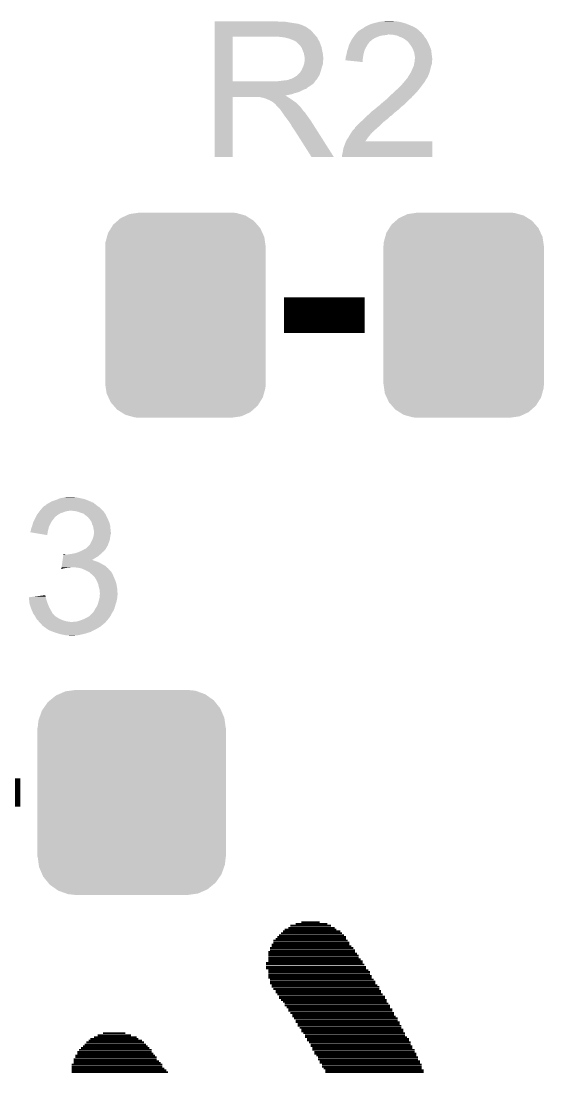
# Model space of a CAD drawing. Extents: x -1.3 to 24.2, y -3.9 to 53.4.
# Drawn here: x 14 to 17.76, y 9.21 to 16.77 of the extents above; entities that cross this region are included whole.
import ezdxf

# ---------------------------------------------------------------- set-up
doc = ezdxf.new("R2010")
doc.units = 0
doc.layers.get('0').update_dxf_attribs({"linetype": 'CONTINUOUS'})
doc.layers.add('WIFI_BLE_CLICK_V102_GTO', color=14, linetype='CONTINUOUS')
doc.layers.add('WIFI_BLE_CLICK_V102_GTS', color=12, linetype='CONTINUOUS')

# ---------------------------------------------------------------- blocks, each defined once
blk = doc.blocks.new('CUSTOM_57')
for points in [[(-0.486794, 0.678626), (-0.465932, 0.697008), (0.490572, 0.678626), (0.461224, 0.697008)], [(-0.465932, 0.697008), (-0.425122, 0.715892), (0.461224, 0.697008), (0.431072, 0.715892)], [(-0.425122, 0.715892), (-0.402214, 0.726492), (0.431072, 0.715892), (0.392864, 0.726492)], [(-0.402214, 0.726492), (-0.346074, 0.73466), (0.392864, 0.726492), (0.36342, 0.73466)], [(-0.346074, 0.73466), (-0.33274, 0.7366), (0.36342, 0.73466), (0.33274, 0.7366)], [(-0.555872, 0.591092), (-0.53404, 0.625952), (0.55312, 0.591092), (0.536988, 0.625952)], [(-0.53404, 0.625952), (-0.518606, 0.650592), (0.536988, 0.625952), (0.515276, 0.650592)], [(-0.518606, 0.650592), (-0.486794, 0.678626), (0.515276, 0.650592), (0.490572, 0.678626)], [(-0.57464, 0.52344), (-0.563878, 0.562234), (0.572118, 0.52344), (0.566472, 0.562234)], [(-0.563878, 0.562234), (-0.555872, 0.591092), (0.566472, 0.562234), (0.55312, 0.591092)], [(-0.57658, 0.49276), (-0.57464, 0.52344), (0.57658, 0.49276), (0.572118, 0.52344)], [(-0.57658, -0.49276), (-0.57658, 0.49276), (0.57658, -0.49276), (0.57658, 0.49276)], [(-0.572116, -0.52344), (-0.57658, -0.49276), (0.57464, -0.52344), (0.57658, -0.49276)], [(-0.566472, -0.562234), (-0.572116, -0.52344), (0.563876, -0.562234), (0.57464, -0.52344)], [(-0.553118, -0.591092), (-0.566472, -0.562234), (0.555872, -0.591092), (0.563876, -0.562234)], [(-0.536988, -0.625952), (-0.553118, -0.591092), (0.534038, -0.625952), (0.555872, -0.591092)], [(-0.515274, -0.650592), (-0.536988, -0.625952), (0.518606, -0.650592), (0.534038, -0.625952)], [(-0.490572, -0.678626), (-0.515274, -0.650592), (0.486792, -0.678626), (0.518606, -0.650592)], [(-0.461222, -0.697008), (-0.490572, -0.678626), (0.465932, -0.697008), (0.486792, -0.678626)], [(-0.431072, -0.715892), (-0.461222, -0.697008), (0.42512, -0.715892), (0.465932, -0.697008)], [(-0.392862, -0.726492), (-0.431072, -0.715892), (0.402214, -0.726492), (0.42512, -0.715892)], [(-0.36342, -0.73466), (-0.392862, -0.726492), (0.346072, -0.73466), (0.402214, -0.726492)], [(-0.33274, -0.7366), (-0.36342, -0.73466), (0.33274, -0.7366), (0.346072, -0.73466)]]:
    blk.add_solid(points)
blk = doc.blocks.new('CUSTOM_58')
for points in [[(-0.586032, 0.66231), (-0.544558, 0.696232), (0.58904, 0.66231), (0.541268, 0.696232)], [(-0.544558, 0.696232), (-0.523568, 0.705436), (0.541268, 0.696232), (0.528306, 0.705436)], [(-0.523568, 0.705436), (-0.47634, 0.726144), (0.528306, 0.705436), (0.470706, 0.726144)], [(-0.47634, 0.726144), (-0.444658, 0.730636), (0.470706, 0.726144), (0.45821, 0.730636)], [(-0.444658, 0.730636), (-0.40259, 0.7366), (0.45821, 0.730636), (0.40259, 0.7366)], [(-0.633606, 0.604434), (-0.602216, 0.649072), (0.635932, 0.604434), (0.599766, 0.649072)], [(-0.602216, 0.649072), (-0.586032, 0.66231), (0.599766, 0.649072), (0.58904, 0.66231)], [(-0.669936, 0.517928), (-0.663508, 0.536078), (0.668014, 0.517928), (0.665526, 0.536078)], [(-0.663508, 0.536078), (-0.645062, 0.58814), (0.665526, 0.536078), (0.642988, 0.58814)], [(-0.645062, 0.58814), (-0.633606, 0.604434), (0.642988, 0.58814), (0.635932, 0.604434)], [(-0.67691, -0.46228), (-0.67691, 0.46228), (0.67691, -0.46228), (0.67691, 0.46228)], [(-0.67564, 0.46228), (-0.669936, 0.517928), (0.67564, 0.46228), (0.668014, 0.517928)], [(-0.668012, -0.517928), (-0.67564, -0.46228), (0.669936, -0.517928), (0.67564, -0.46228)], [(-0.665526, -0.536078), (-0.668012, -0.517928), (0.663506, -0.536078), (0.669936, -0.517928)], [(-0.642986, -0.58814), (-0.665526, -0.536078), (0.645062, -0.58814), (0.663506, -0.536078)], [(-0.635932, -0.604434), (-0.642986, -0.58814), (0.633604, -0.604434), (0.645062, -0.58814)], [(-0.599764, -0.649072), (-0.635932, -0.604434), (0.602216, -0.649072), (0.633604, -0.604434)], [(-0.58904, -0.66231), (-0.599764, -0.649072), (0.58603, -0.66231), (0.602216, -0.649072)], [(-0.541266, -0.696232), (-0.58904, -0.66231), (0.544558, -0.696232), (0.58603, -0.66231)], [(-0.528306, -0.705436), (-0.541266, -0.696232), (0.523566, -0.705436), (0.544558, -0.696232)], [(-0.470704, -0.726144), (-0.528306, -0.705436), (0.47634, -0.726144), (0.523566, -0.705436)], [(-0.45821, -0.730636), (-0.470704, -0.726144), (0.444656, -0.730636), (0.47634, -0.726144)], [(-0.40259, -0.7366), (-0.45821, -0.730636), (0.40259, -0.7366), (0.444656, -0.730636)]]:
    blk.add_solid(points)

msp = doc.modelspace()

# ---------------------------------------------------------------- linework, layer by layer
at = {"layer": 'WIFI_BLE_CLICK_V102_GTO'}
for points, const_width in [([(15.89024, 14.6558), (16.46936, 14.6558)], 0.254), ([(13.7922, 11.2268), (13.9954, 11.2268)], 0.2032), ([(15.97406, 10.28192), (16.20012, 10.28192)], 0.0127), ([(16.0147, 10.29462), (16.14678, 10.29462)], 0.0127), ([(15.85468, 10.20064), (16.3195, 10.20064)], 0.0127), ([(15.86738, 10.21588), (16.3068, 10.21588)], 0.0127), ([(15.88262, 10.22858), (16.2941, 10.22858)], 0.0127), ([(15.89532, 10.24128), (16.26616, 10.24128)], 0.0127), ([(15.92072, 10.25398), (16.25346, 10.25398)], 0.0127), ([(15.93596, 10.26922), (16.22806, 10.26922)], 0.0127), ([(15.80134, 10.1346), (16.36014, 10.1346)], 0.0127), ([(15.80134, 10.1219), (16.37284, 10.1219)], 0.0127), ([(15.81404, 10.16254), (16.34744, 10.16254)], 0.0127), ([(15.81404, 10.1473), (16.36014, 10.1473)], 0.0127), ([(15.82928, 10.17524), (16.33474, 10.17524)], 0.0127), ([(15.84198, 10.18794), (16.33474, 10.18794)], 0.0127), ([(15.77594, 10.08126), (16.40078, 10.08126)], 0.0127), ([(15.77594, 10.06856), (16.41348, 10.06856)], 0.0127), ([(15.77594, 10.05586), (16.42618, 10.05586)], 0.0127), ([(15.78864, 10.1092), (16.38808, 10.1092)], 0.0127), ([(15.78864, 10.09396), (16.40078, 10.09396)], 0.0127), ([(15.7607, 10.00252), (16.45412, 10.00252)], 0.0127), ([(15.7607, 9.98982), (16.46682, 9.98982)], 0.0127), ([(15.7607, 9.97458), (16.47952, 9.97458)], 0.0127), ([(15.77594, 10.04062), (16.42618, 10.04062)], 0.0127), ([(15.77594, 10.02792), (16.44142, 10.02792)], 0.0127), ([(15.77594, 10.01522), (16.45412, 10.01522)], 0.0127), ([(15.7607, 9.96188), (16.47952, 9.96188)], 0.0127), ([(15.77594, 9.94918), (16.49476, 9.94918)], 0.0127), ([(15.77594, 9.93648), (16.50746, 9.93648)], 0.0127), ([(15.77594, 9.92124), (16.50746, 9.92124)], 0.0127), ([(15.77594, 9.90854), (16.52016, 9.90854)], 0.0127), ([(15.77594, 9.89584), (16.52016, 9.89584)], 0.0127), ([(15.78864, 9.88314), (16.53286, 9.88314)], 0.0127), ([(15.78864, 9.8679), (16.54556, 9.8679)], 0.0127), ([(15.78864, 9.8552), (16.54556, 9.8552)], 0.0127), ([(15.80134, 9.8425), (16.5608, 9.8425)], 0.0127), ([(15.80134, 9.8298), (16.5735, 9.8298)], 0.0127), ([(15.81404, 9.81456), (16.5735, 9.81456)], 0.0127), ([(15.82928, 9.80186), (16.5862, 9.80186)], 0.0127), ([(15.82928, 9.78916), (16.5862, 9.78916)], 0.0127), ([(15.84198, 9.77646), (16.5989, 9.77646)], 0.0127), ([(15.85468, 9.76122), (16.61414, 9.76122)], 0.0127), ([(15.85468, 9.74852), (16.61414, 9.74852)], 0.0127), ([(15.86738, 9.73582), (16.62684, 9.73582)], 0.0127), ([(15.88262, 9.72312), (16.62684, 9.72312)], 0.0127), ([(15.89532, 9.71042), (16.63954, 9.71042)], 0.0127), ([(15.89532, 9.69518), (16.65224, 9.69518)], 0.0127), ([(15.90802, 9.68248), (16.65224, 9.68248)], 0.0127), ([(15.92072, 9.66978), (16.66748, 9.66978)], 0.0127), ([(15.92072, 9.65708), (16.66748, 9.65708)], 0.0127), ([(15.93596, 9.64184), (16.68018, 9.64184)], 0.0127), ([(15.94866, 9.62914), (16.68018, 9.62914)], 0.0127), ([(15.94866, 9.61644), (16.69288, 9.61644)], 0.0127), ([(15.96136, 9.60374), (16.70558, 9.60374)], 0.0127), ([(15.97406, 9.5885), (16.70558, 9.5885)], 0.0127), ([(15.97406, 9.5758), (16.72082, 9.5758)], 0.0127), ([(15.98676, 9.5631), (16.72082, 9.5631)], 0.0127), ([(15.98676, 9.5504), (16.73352, 9.5504)], 0.0127), ([(16.002, 9.53516), (16.73352, 9.53516)], 0.0127), ([(16.0147, 9.52246), (16.74622, 9.52246)], 0.0127), ([(14.48562, 9.44372), (14.86916, 9.44372)], 0.0127), ([(14.49832, 9.45642), (14.84376, 9.45642)], 0.0127), ([(14.52372, 9.46912), (14.83106, 9.46912)], 0.0127), ([(14.55166, 9.48182), (14.79042, 9.48182)], 0.0127), ([(14.58976, 9.49706), (14.74978, 9.49706)], 0.0127), ([(16.0147, 9.50976), (16.74622, 9.50976)], 0.0127), ([(16.0274, 9.49706), (16.75892, 9.49706)], 0.0127), ([(16.0401, 9.48182), (16.75892, 9.48182)], 0.0127), ([(16.0401, 9.46912), (16.77416, 9.46912)], 0.0127), ([(16.05534, 9.45642), (16.78686, 9.45642)], 0.0127), ([(16.05534, 9.44372), (16.78686, 9.44372)], 0.0127), ([(14.41704, 9.37768), (14.93774, 9.37768)], 0.0127), ([(14.43228, 9.39038), (14.9225, 9.39038)], 0.0127), ([(14.44498, 9.40308), (14.9098, 9.40308)], 0.0127), ([(14.45768, 9.41578), (14.8971, 9.41578)], 0.0127), ([(14.47038, 9.43102), (14.8844, 9.43102)], 0.0127), ([(16.06804, 9.43102), (16.79956, 9.43102)], 0.0127), ([(16.08074, 9.41578), (16.79956, 9.41578)], 0.0127), ([(16.08074, 9.40308), (16.81226, 9.40308)], 0.0127), ([(16.09344, 9.39038), (16.81226, 9.39038)], 0.0127), ([(16.09344, 9.37768), (16.8275, 9.37768)], 0.0127), ([(14.37894, 9.3091), (14.97584, 9.3091)], 0.0127), ([(14.37894, 9.2964), (14.99108, 9.2964)], 0.0127), ([(14.39164, 9.33704), (14.96314, 9.33704)], 0.0127), ([(14.39164, 9.32434), (14.97584, 9.32434)], 0.0127), ([(14.40434, 9.36244), (14.93774, 9.36244)], 0.0127), ([(14.40434, 9.34974), (14.95044, 9.34974)], 0.0127), ([(16.10868, 9.36244), (16.8275, 9.36244)], 0.0127), ([(16.10868, 9.34974), (16.8402, 9.34974)], 0.0127), ([(16.12138, 9.33704), (16.8402, 9.33704)], 0.0127), ([(16.13408, 9.32434), (16.8529, 9.32434)], 0.0127), ([(16.13408, 9.3091), (16.8529, 9.3091)], 0.0127), ([(16.14678, 9.2964), (16.8656, 9.2964)], 0.0127), ([(14.3637, 9.271), (15.01648, 9.271)], 0.0127), ([(14.3637, 9.25576), (15.01648, 9.25576)], 0.0127), ([(14.3637, 9.24306), (15.02918, 9.24306)], 0.0127), ([(14.3637, 9.23036), (15.04442, 9.23036)], 0.0127), ([(14.3637, 9.21766), (15.05712, 9.21766)], 0.0127), ([(14.37894, 9.2837), (15.00378, 9.2837)], 0.0127), ([(16.14678, 9.2837), (16.8656, 9.2837)], 0.0127), ([(16.16202, 9.271), (16.8783, 9.271)], 0.0127), ([(16.16202, 9.25576), (16.8783, 9.25576)], 0.0127), ([(16.17472, 9.24306), (16.8783, 9.24306)], 0.0127), ([(16.18742, 9.23036), (16.89354, 9.23036)], 0.0127), ([(16.18742, 9.21766), (16.89354, 9.21766)], 0.0127)]:
    msp.add_lwpolyline(points, dxfattribs=dict(at, const_width=const_width))
for points in [[(15.39242, 16.764), (15.392422, 16.76654), (15.854682, 16.764), (15.844522, 16.76654)], [(15.39242, 16.75892), (15.39242, 16.764), (15.92834, 16.75892), (15.897862, 16.764)], [(15.39242, 16.748758), (15.39242, 16.75892), (15.994382, 16.748758), (15.92834, 16.75892)], [(15.39242, 16.74368), (15.39242, 16.748758), (16.00962, 16.74368), (15.994382, 16.748758)], [(15.39242, 16.7386), (15.39242, 16.74368), (16.022324, 16.7386), (16.00962, 16.74368)], [(15.39242, 16.738596), (15.39242, 16.7386), (16.024866, 16.738596), (16.022324, 16.7386)], [(15.39242, 16.73352), (15.39242, 16.738596), (16.03248, 16.73352), (16.024866, 16.738596)], [(15.39242, 16.728438), (15.39242, 16.73352), (16.045182, 16.728438), (16.03248, 16.73352)], [(15.39242, 16.71828), (15.39242, 16.728438), (16.06042, 16.71828), (16.045182, 16.728438)], [(15.39242, 16.705578), (15.39242, 16.71828), (16.078202, 16.705578), (16.06042, 16.71828)], [(15.39242, 16.6878), (15.39242, 16.705578), (16.09598, 16.6878), (16.078202, 16.705578)], [(16.428724, 16.700502), (16.433802, 16.703042), (16.86052, 16.700502), (16.85798, 16.703042)], [(16.433802, 16.703042), (16.437606, 16.705578), (16.85798, 16.703042), (16.855442, 16.705578)], [(16.437606, 16.705578), (16.449042, 16.7132), (16.855442, 16.705578), (16.844774, 16.7132)], [(16.449042, 16.7132), (16.459196, 16.71828), (16.844774, 16.7132), (16.837662, 16.71828)], [(16.459196, 16.71828), (16.4592, 16.718282), (16.837662, 16.71828), (16.83766, 16.718282)], [(16.4592, 16.718282), (16.469362, 16.7259), (16.83766, 16.718282), (16.824328, 16.7259)], [(16.469362, 16.7259), (16.47444, 16.72844), (16.824328, 16.7259), (16.819882, 16.72844)], [(16.47444, 16.72844), (16.48968, 16.73606), (16.819882, 16.72844), (16.8021, 16.73606)], [(16.48968, 16.73606), (16.49984, 16.74114), (16.8021, 16.73606), (16.789402, 16.74114)], [(16.49984, 16.74114), (16.51762, 16.748762), (16.789402, 16.74114), (16.770348, 16.748762)], [(16.51762, 16.748762), (16.526506, 16.7513), (16.770348, 16.748762), (16.764002, 16.7513)], [(16.526506, 16.7513), (16.5354, 16.75384), (16.764002, 16.7513), (16.755112, 16.75384)], [(16.5354, 16.75384), (16.56588, 16.76146), (16.755112, 16.75384), (16.728442, 16.76146)], [(16.56588, 16.76146), (16.576042, 16.764), (16.728442, 16.76146), (16.713202, 16.764)], [(16.576042, 16.764), (16.598902, 16.76654), (16.713202, 16.764), (16.697962, 16.76654)], [(16.598902, 16.76654), (16.621762, 16.76908), (16.682722, 16.76654), (16.672558, 16.76908)], [(15.392412, 16.334762), (15.392418, 16.65732), (15.52194, 16.334762), (15.521962, 16.65732)], [(15.392418, 16.65732), (15.39242, 16.6878), (16.122648, 16.65732), (16.09598, 16.6878)], [(15.86738, 16.65478), (15.82928, 16.65732), (16.12487, 16.65478), (16.122648, 16.65732)], [(15.900402, 16.6497), (15.86738, 16.65478), (16.129314, 16.6497), (16.12487, 16.65478)], [(15.909738, 16.647154), (15.900402, 16.6497), (16.13154, 16.647154), (16.129314, 16.6497)], [(15.92834, 16.64208), (15.909738, 16.647154), (16.131544, 16.64208), (16.13154, 16.647154)], [(15.928356, 16.642074), (15.92834, 16.64208), (16.131544, 16.642074), (16.131544, 16.64208)], [(15.948656, 16.634462), (15.928356, 16.642074), (16.13662, 16.634462), (16.131544, 16.642074)], [(15.94866, 16.63446), (15.948656, 16.634462), (16.136622, 16.63446), (16.13662, 16.634462)], [(15.96644, 16.62684), (15.94866, 16.63446), (16.141194, 16.62684), (16.136622, 16.63446)], [(16.36776, 16.619222), (16.375382, 16.634462), (16.50492, 16.619222), (16.522338, 16.634462)], [(16.375382, 16.634462), (16.377072, 16.637), (16.522338, 16.634462), (16.52524, 16.637)], [(16.377072, 16.637), (16.38554, 16.6497), (16.52524, 16.637), (16.548098, 16.6497)], [(16.38554, 16.6497), (16.392794, 16.659858), (16.548098, 16.6497), (16.573498, 16.659858)], [(16.392794, 16.659858), (16.396424, 16.66494), (16.573498, 16.659858), (16.59382, 16.66494)], [(16.396424, 16.66494), (16.39824, 16.66748), (16.59382, 16.66494), (16.61414, 16.66748)], [(16.39824, 16.66748), (16.400356, 16.67002), (16.61414, 16.66748), (16.631916, 16.67002)], [(16.400356, 16.67002), (16.40247, 16.672558), (16.631916, 16.67002), (16.636996, 16.672558)], [(16.40247, 16.672558), (16.402472, 16.67256), (16.636996, 16.672558), (16.644622, 16.67256)], [(16.402472, 16.67256), (16.410938, 16.682718), (16.88846, 16.67256), (16.878304, 16.682718)], [(16.410938, 16.682718), (16.41094, 16.68272), (16.878304, 16.682718), (16.878302, 16.68272)], [(16.41094, 16.68272), (16.416014, 16.687794), (16.878302, 16.68272), (16.875762, 16.687794)], [(16.416014, 16.687794), (16.418558, 16.690338), (16.875762, 16.687794), (16.870684, 16.690338)], [(16.418558, 16.690338), (16.428724, 16.700502), (16.870684, 16.690338), (16.86052, 16.700502)], [(16.6751, 16.67002), (16.644622, 16.67256), (16.891, 16.67002), (16.88846, 16.67256)], [(16.67512, 16.670016), (16.6751, 16.67002), (16.891002, 16.670016), (16.891, 16.67002)], [(16.700498, 16.66494), (16.67512, 16.670016), (16.893542, 16.66494), (16.891002, 16.670016)], [(16.71193, 16.65986), (16.700498, 16.66494), (16.896082, 16.65986), (16.893542, 16.66494)], [(16.72336, 16.65478), (16.71193, 16.65986), (16.899892, 16.65478), (16.896082, 16.65986)], [(16.736908, 16.6497), (16.72336, 16.65478), (16.9037, 16.6497), (16.899892, 16.65478)], [(16.74368, 16.64716), (16.736908, 16.6497), (16.905734, 16.64716), (16.9037, 16.6497)], [(16.75892, 16.637), (16.74368, 16.64716), (16.913862, 16.637), (16.905734, 16.64716)], [(16.758924, 16.636998), (16.75892, 16.637), (16.913862, 16.636998), (16.913862, 16.637)], [(16.76908, 16.62938), (16.758924, 16.636998), (16.917672, 16.62938), (16.913862, 16.636998)], [(16.7767, 16.6243), (16.76908, 16.62938), (16.920212, 16.6243), (16.917672, 16.62938)], [(15.974904, 16.621762), (15.96644, 16.62684), (16.14424, 16.621762), (16.141194, 16.62684)], [(15.979142, 16.619218), (15.974904, 16.621762), (16.145194, 16.619218), (16.14424, 16.621762)], [(16.00454, 16.59382), (15.979142, 16.619218), (16.154718, 16.59382), (16.145194, 16.619218)], [(16.013614, 16.581118), (16.00454, 16.59382), (16.15948, 16.581118), (16.154718, 16.59382)], [(16.01724, 16.57604), (16.013614, 16.581118), (16.160496, 16.57604), (16.15948, 16.581118)], [(16.02486, 16.55572), (16.01724, 16.57604), (16.16456, 16.55572), (16.160496, 16.57604)], [(16.03248, 16.537938), (16.02486, 16.55572), (16.167794, 16.537938), (16.16456, 16.55572)], [(16.342362, 16.550642), (16.345746, 16.560798), (16.46631, 16.550642), (16.469358, 16.560798)], [(16.345746, 16.560798), (16.34744, 16.56588), (16.469358, 16.560798), (16.471898, 16.56588)], [(16.34744, 16.56588), (16.352128, 16.58112), (16.471898, 16.56588), (16.47952, 16.58112)], [(16.352128, 16.58112), (16.357598, 16.598898), (16.47952, 16.58112), (16.489678, 16.598898)], [(16.357598, 16.598898), (16.3576, 16.5989), (16.489678, 16.598898), (16.489678, 16.5989)], [(16.3576, 16.5989), (16.36268, 16.60906), (16.489678, 16.5989), (16.4973, 16.60906)], [(16.36268, 16.60906), (16.36649, 16.61668), (16.4973, 16.60906), (16.50238, 16.61668)], [(16.36649, 16.61668), (16.36776, 16.619222), (16.50238, 16.61668), (16.50492, 16.619222)], [(16.779238, 16.62176), (16.7767, 16.6243), (16.921482, 16.62176), (16.920212, 16.6243)], [(16.78686, 16.6116), (16.779238, 16.62176), (16.92656, 16.6116), (16.921482, 16.62176)], [(16.79448, 16.60144), (16.78686, 16.6116), (16.930916, 16.60144), (16.92656, 16.6116)], [(16.807178, 16.58366), (16.79448, 16.60144), (16.938536, 16.58366), (16.930916, 16.60144)], [(16.81099, 16.57604), (16.807178, 16.58366), (16.9418, 16.57604), (16.938536, 16.58366)], [(16.81734, 16.56334), (16.81099, 16.57604), (16.946034, 16.56334), (16.9418, 16.57604)], [(16.818294, 16.560798), (16.81734, 16.56334), (16.94688, 16.560798), (16.946034, 16.56334)], [(16.824958, 16.543022), (16.818294, 16.560798), (16.949102, 16.543022), (16.94688, 16.560798)], [(16.034174, 16.527782), (16.03248, 16.537938), (16.16964, 16.527782), (16.167794, 16.537938)], [(16.03502, 16.5227), (16.034174, 16.527782), (16.170102, 16.5227), (16.16964, 16.527782)], [(16.035018, 16.464278), (16.037558, 16.482056), (16.169638, 16.464278), (16.16964, 16.482056)], [(16.03756, 16.509998), (16.03502, 16.5227), (16.171258, 16.509998), (16.170102, 16.5227)], [(16.037558, 16.482056), (16.03756, 16.48206), (16.16964, 16.482056), (16.16964, 16.48206)], [(16.03756, 16.499842), (16.03756, 16.509998), (16.17218, 16.499842), (16.171258, 16.509998)], [(16.03756, 16.489678), (16.03756, 16.499842), (16.172178, 16.489678), (16.17218, 16.499842)], [(16.03756, 16.48206), (16.03756, 16.489678), (16.16964, 16.48206), (16.172178, 16.489678)], [(16.32966, 16.48716), (16.329662, 16.489684), (16.455084, 16.48716), (16.45528, 16.489684)], [(16.454098, 16.474442), (16.32966, 16.48716), (16.454098, 16.474442), (16.455084, 16.48716)], [(16.329662, 16.489684), (16.3322, 16.494764), (16.45528, 16.489684), (16.455674, 16.494764)], [(16.3322, 16.50746), (16.332202, 16.510004), (16.45666, 16.50746), (16.457122, 16.510004)], [(16.3322, 16.494764), (16.3322, 16.50746), (16.455674, 16.494764), (16.45666, 16.50746)], [(16.332202, 16.510004), (16.33728, 16.522702), (16.457122, 16.510004), (16.45943, 16.522702)], [(16.33728, 16.522702), (16.33982, 16.5354), (16.45943, 16.522702), (16.46174, 16.5354)], [(16.33982, 16.5354), (16.342362, 16.550642), (16.46174, 16.5354), (16.46631, 16.550642)], [(16.824728, 16.461738), (16.8275, 16.476978), (16.951958, 16.461738), (16.951958, 16.476978)], [(16.83004, 16.512542), (16.824958, 16.543022), (16.952912, 16.512542), (16.949102, 16.543022)], [(16.8275, 16.476978), (16.827754, 16.479518), (16.951958, 16.476978), (16.95196, 16.479518)], [(16.827754, 16.479518), (16.82877, 16.489678), (16.95196, 16.479518), (16.9545, 16.489678)], [(16.82877, 16.489678), (16.829786, 16.499838), (16.9545, 16.489678), (16.9545, 16.499838)], [(16.829786, 16.499838), (16.83004, 16.502378), (16.9545, 16.499838), (16.954184, 16.502378)], [(16.83004, 16.502378), (16.83004, 16.512542), (16.954184, 16.502378), (16.952912, 16.512542)], [(16.001998, 16.395698), (16.01216, 16.41094), (16.149318, 16.395698), (16.1544, 16.41094)], [(16.01216, 16.41094), (16.017238, 16.418556), (16.1544, 16.41094), (16.156476, 16.418556)], [(16.017238, 16.418556), (16.01978, 16.426178), (16.156476, 16.418556), (16.158556, 16.426178)], [(16.01978, 16.426178), (16.02486, 16.43634), (16.158556, 16.426178), (16.161328, 16.43634)], [(16.02486, 16.43634), (16.025876, 16.43888), (16.161328, 16.43634), (16.162022, 16.43888)], [(16.025876, 16.43888), (16.02994, 16.44904), (16.162022, 16.43888), (16.165406, 16.44904)], [(16.02994, 16.44904), (16.03417, 16.461738), (16.165406, 16.44904), (16.169638, 16.461738)], [(16.03417, 16.461738), (16.035018, 16.464278), (16.169638, 16.461738), (16.169638, 16.464278)], [(16.791938, 16.385538), (16.8021, 16.403322), (16.929942, 16.385538), (16.935872, 16.403322)], [(16.8021, 16.403322), (16.803228, 16.405862), (16.935872, 16.403322), (16.93672, 16.405862)], [(16.803228, 16.405862), (16.82129, 16.4465), (16.93672, 16.405862), (16.946882, 16.4465)], [(16.82129, 16.4465), (16.82242, 16.449042), (16.946882, 16.4465), (16.947728, 16.449042)], [(16.82242, 16.449042), (16.824728, 16.461738), (16.947728, 16.449042), (16.951958, 16.461738)], [(15.39241, 16.32204), (15.392412, 16.33474), (16.10359, 16.32204), (16.112064, 16.33474)], [(15.392412, 16.33474), (15.392412, 16.334762), (15.829278, 16.33474), (15.52194, 16.334762)], [(15.829278, 16.33474), (15.849598, 16.33728), (16.112064, 16.33474), (16.11376, 16.33728)], [(15.849598, 16.33728), (15.86992, 16.33982), (16.11376, 16.33728), (16.115876, 16.33982)], [(15.86992, 16.33982), (15.915638, 16.3449), (16.115876, 16.33982), (16.12011, 16.3449)], [(15.915638, 16.3449), (15.935956, 16.352518), (16.12011, 16.3449), (16.126458, 16.352518)], [(15.935956, 16.352518), (15.938496, 16.35252), (16.126458, 16.352518), (16.12646, 16.35252)], [(15.938496, 16.35252), (15.9639, 16.36522), (16.12646, 16.35252), (16.13454, 16.36522)], [(15.9639, 16.36522), (15.976598, 16.372838), (16.13454, 16.36522), (16.139388, 16.372838)], [(15.976598, 16.372838), (15.986122, 16.380458), (16.139388, 16.372838), (16.144238, 16.380458)], [(15.986122, 16.380458), (15.989298, 16.382998), (16.144238, 16.380458), (16.145084, 16.382998)], [(15.989298, 16.382998), (16.001998, 16.395698), (16.145084, 16.382998), (16.149318, 16.395698)], [(16.73352, 16.30934), (16.74876, 16.32712), (16.88338, 16.30934), (16.896714, 16.32712)], [(16.74876, 16.32712), (16.750876, 16.32966), (16.896714, 16.32712), (16.89862, 16.32966)], [(16.750876, 16.32966), (16.765694, 16.347442), (16.89862, 16.32966), (16.908782, 16.347442)], [(16.765694, 16.347442), (16.774158, 16.357598), (16.908782, 16.347442), (16.91555, 16.357598)], [(16.774158, 16.357598), (16.776702, 16.360144), (16.91555, 16.357598), (16.917248, 16.360144)], [(16.776702, 16.360144), (16.777968, 16.362678), (16.917248, 16.360144), (16.918938, 16.362678)], [(16.777968, 16.362678), (16.781782, 16.370302), (16.918938, 16.362678), (16.92275, 16.370302)], [(16.781782, 16.370302), (16.783472, 16.37284), (16.92275, 16.370302), (16.92402, 16.37284)], [(16.783472, 16.37284), (16.78855, 16.380456), (16.92402, 16.37284), (16.92656, 16.380456)], [(16.78855, 16.380456), (16.790244, 16.382998), (16.92656, 16.380456), (16.929096, 16.382998)], [(16.790244, 16.382998), (16.791938, 16.385538), (16.929096, 16.382998), (16.929942, 16.385538)], [(15.39241, 16.322018), (15.39241, 16.32204), (16.10106, 16.322018), (16.10359, 16.32204)], [(15.39241, 16.319494), (15.39241, 16.322018), (16.101046, 16.319494), (16.10106, 16.322018)], [(15.39241, 16.316958), (15.39241, 16.319494), (16.09598, 16.316958), (16.101046, 16.319494)], [(15.39241, 16.31188), (15.39241, 16.316958), (16.0909, 16.31188), (16.09598, 16.316958)], [(15.39241, 16.30172), (15.39241, 16.31188), (16.075662, 16.30172), (16.0909, 16.31188)], [(15.39241, 16.294098), (15.39241, 16.30172), (16.062958, 16.294098), (16.075662, 16.30172)], [(15.39241, 16.28394), (15.39241, 16.294098), (16.052796, 16.28394), (16.062958, 16.294098)], [(15.39241, 16.27886), (15.39241, 16.28394), (16.03756, 16.27886), (16.052796, 16.28394)], [(15.39241, 16.26362), (15.39241, 16.27886), (16.00708, 16.26362), (16.03756, 16.27886)], [(15.39241, 16.256), (15.39241, 16.26362), (15.986758, 16.256), (16.00708, 16.26362)], [(15.39241, 16.250918), (15.39241, 16.256), (15.966438, 16.250918), (15.986758, 16.256)], [(15.39241, 16.2433), (15.39241, 16.250918), (15.946118, 16.2433), (15.966438, 16.250918)], [(16.666502, 16.24584), (16.68565, 16.26362), (16.83004, 16.24584), (16.84782, 16.26362)], [(16.68565, 16.26362), (16.713004, 16.28902), (16.84782, 16.26362), (16.86814, 16.28902)], [(16.713004, 16.28902), (16.71574, 16.29156), (16.86814, 16.28902), (16.870044, 16.29156)], [(16.71574, 16.29156), (16.73352, 16.30934), (16.870044, 16.29156), (16.88338, 16.30934)], [(15.3924, 15.791202), (15.392408, 16.222958), (15.521918, 15.791202), (15.52194, 16.222958)], [(15.392408, 16.23314), (15.39241, 16.2433), (15.895542, 16.23314), (15.946118, 16.2433)], [(15.392408, 16.233138), (15.392408, 16.23314), (15.900404, 16.233138), (15.895542, 16.23314)], [(15.392408, 16.230598), (15.392408, 16.233138), (15.905482, 16.230598), (15.900404, 16.233138)], [(15.392408, 16.22552), (15.392408, 16.230598), (15.913098, 16.22552), (15.905482, 16.230598)], [(15.392408, 16.22298), (15.392408, 16.22552), (15.917334, 16.22298), (15.913098, 16.22552)], [(15.392408, 16.222958), (15.392408, 16.22298), (15.52194, 16.222958), (15.714978, 16.22298)], [(15.725138, 16.220442), (15.714978, 16.22298), (15.921566, 16.220442), (15.917334, 16.22298)], [(15.730216, 16.217902), (15.725138, 16.220442), (15.9258, 16.217902), (15.921566, 16.220442)], [(15.740376, 16.2179), (15.730216, 16.217902), (15.925804, 16.2179), (15.9258, 16.217902)], [(15.763238, 16.21028), (15.740376, 16.2179), (15.937232, 16.21028), (15.925804, 16.2179)], [(15.7734, 16.2052), (15.763238, 16.21028), (15.944852, 16.2052), (15.937232, 16.21028)], [(15.781018, 16.20266), (15.7734, 16.2052), (15.94866, 16.20266), (15.944852, 16.2052)], [(15.796256, 16.195042), (15.781018, 16.20266), (15.958184, 16.195042), (15.94866, 16.20266)], [(15.798794, 16.192506), (15.796256, 16.195042), (15.961354, 16.192506), (15.958184, 16.195042)], [(15.801336, 16.1925), (15.798794, 16.192506), (15.96136, 16.1925), (15.961354, 16.192506)], [(15.80134, 16.192498), (15.801336, 16.1925), (15.961362, 16.192498), (15.96136, 16.1925)], [(15.8115, 16.18488), (15.80134, 16.192498), (15.97406, 16.18488), (15.961362, 16.192498)], [(15.811504, 16.184878), (15.8115, 16.18488), (15.974062, 16.184878), (15.97406, 16.18488)], [(15.824198, 16.174722), (15.811504, 16.184878), (15.984218, 16.174722), (15.974062, 16.184878)], [(15.84452, 16.15186), (15.824198, 16.174722), (16.00708, 16.15186), (15.984218, 16.174722)], [(16.583662, 16.172182), (16.59636, 16.18234), (16.75638, 16.172182), (16.766538, 16.18234)], [(16.59636, 16.18234), (16.626838, 16.207738), (16.766538, 16.18234), (16.791936, 16.207738)], [(16.626838, 16.207738), (16.62684, 16.20774), (16.791936, 16.207738), (16.79194, 16.20774)], [(16.62684, 16.20774), (16.636998, 16.217898), (16.79194, 16.20774), (16.804638, 16.217898)], [(16.636998, 16.217898), (16.64462, 16.22552), (16.804638, 16.217898), (16.810734, 16.22552)], [(16.64462, 16.22552), (16.650088, 16.230598), (16.810734, 16.22552), (16.814798, 16.230598)], [(16.650088, 16.230598), (16.658294, 16.238218), (16.814798, 16.230598), (16.824958, 16.238218)], [(16.658294, 16.238218), (16.666502, 16.24584), (16.824958, 16.238218), (16.83004, 16.24584)], [(15.847062, 16.149318), (15.84452, 16.15186), (16.00962, 16.149318), (16.00708, 16.15186)], [(15.862298, 16.13408), (15.847062, 16.149318), (16.02105, 16.13408), (16.00962, 16.149318)], [(15.864838, 16.129004), (15.862298, 16.13408), (16.024858, 16.129004), (16.02105, 16.13408)], [(15.864842, 16.129), (15.864838, 16.129004), (16.02486, 16.129), (16.024858, 16.129004)], [(15.867378, 16.126462), (15.864842, 16.129), (16.027082, 16.126462), (16.02486, 16.129)], [(15.88008, 16.10868), (15.867378, 16.126462), (16.04264, 16.10868), (16.027082, 16.126462)], [(15.89532, 16.08582), (15.88008, 16.10868), (16.058642, 16.08582), (16.04264, 16.10868)], [(16.49243, 16.09344), (16.514444, 16.11376), (16.66494, 16.09344), (16.6878, 16.11376)], [(16.514444, 16.11376), (16.522698, 16.121378), (16.6878, 16.11376), (16.697592, 16.121378)], [(16.522698, 16.121378), (16.535626, 16.13154), (16.697592, 16.121378), (16.710658, 16.13154)], [(16.535626, 16.13154), (16.558246, 16.149318), (16.710658, 16.13154), (16.72844, 16.149318)], [(16.558246, 16.149318), (16.55826, 16.149328), (16.72844, 16.149318), (16.728452, 16.149328)], [(16.55826, 16.149328), (16.558274, 16.151866), (16.728452, 16.149328), (16.731836, 16.151866)], [(16.558274, 16.151866), (16.56334, 16.154402), (16.731836, 16.151866), (16.735216, 16.154402)], [(16.56334, 16.154402), (16.5735, 16.162022), (16.735216, 16.154402), (16.745374, 16.162022)], [(16.5735, 16.162022), (16.576038, 16.16456), (16.745374, 16.162022), (16.748758, 16.16456)], [(16.576038, 16.16456), (16.583662, 16.172182), (16.748758, 16.16456), (16.75638, 16.172182)], [(15.897296, 16.08328), (15.89532, 16.08582), (16.06042, 16.08328), (16.058642, 16.08582)], [(15.9131, 16.06296), (15.897296, 16.08328), (16.0752, 16.06296), (16.06042, 16.08328)], [(15.918816, 16.05534), (15.9131, 16.06296), (16.08074, 16.05534), (16.0752, 16.06296)], [(15.92834, 16.042638), (15.918816, 16.05534), (16.0888, 16.042638), (16.08074, 16.05534)], [(15.94104, 16.022318), (15.92834, 16.042638), (16.101692, 16.022318), (16.0888, 16.042638)], [(16.41856, 16.02232), (16.441418, 16.045178), (16.58366, 16.02232), (16.60652, 16.045178)], [(16.441418, 16.045178), (16.44142, 16.04518), (16.60652, 16.045178), (16.606522, 16.04518)], [(16.44142, 16.04518), (16.461422, 16.06296), (16.606522, 16.04518), (16.62938, 16.06296)], [(16.461422, 16.06296), (16.46428, 16.0655), (16.62938, 16.06296), (16.632766, 16.0655)], [(16.46428, 16.0655), (16.46936, 16.07058), (16.632766, 16.0655), (16.639538, 16.07058)], [(16.46936, 16.07058), (16.484598, 16.085818), (16.639538, 16.07058), (16.65478, 16.085818)], [(16.484598, 16.085818), (16.487138, 16.088358), (16.65478, 16.085818), (16.659856, 16.088358)], [(16.487138, 16.088358), (16.48968, 16.0909), (16.659856, 16.088358), (16.662398, 16.0909)], [(16.48968, 16.0909), (16.49243, 16.09344), (16.662398, 16.0909), (16.66494, 16.09344)], [(15.948658, 16.007084), (15.94104, 16.022318), (16.111358, 16.007084), (16.101692, 16.022318)], [(15.953738, 16.002), (15.948658, 16.007084), (16.114584, 16.002), (16.111358, 16.007084)], [(15.956278, 15.996924), (15.953738, 16.002), (16.117804, 15.996924), (16.114584, 16.002)], [(15.958818, 15.994382), (15.956278, 15.996924), (16.119416, 15.994382), (16.117804, 15.996924)], [(16.088356, 15.79119), (15.958818, 15.994382), (16.248334, 15.79119), (16.119416, 15.994382)], [(16.356752, 15.941038), (16.360986, 15.94866), (16.49984, 15.941038), (16.507458, 15.94866)], [(16.360986, 15.94866), (16.36522, 15.95628), (16.507458, 15.94866), (16.51127, 15.95628)], [(16.36522, 15.95628), (16.366908, 15.958814), (16.51127, 15.95628), (16.512538, 15.958814)], [(16.366908, 15.958814), (16.3703, 15.9639), (16.512538, 15.958814), (16.520156, 15.9639)], [(16.3703, 15.9639), (16.373676, 15.968966), (16.520156, 15.9639), (16.522694, 15.968966)], [(16.373676, 15.968966), (16.373686, 15.96898), (16.522694, 15.968966), (16.525234, 15.96898)], [(16.373686, 15.96898), (16.380462, 15.979142), (16.525234, 15.96898), (16.535398, 15.979142)], [(16.380462, 15.979142), (16.384976, 15.984222), (16.535398, 15.979142), (16.54048, 15.984222)], [(16.384976, 15.984222), (16.400774, 16.002), (16.54048, 15.984222), (16.5608, 16.002)], [(16.400774, 16.002), (16.40078, 16.002006), (16.5608, 16.002), (16.560806, 16.002006)], [(16.40078, 16.002006), (16.400786, 16.004546), (16.560806, 16.002006), (16.563664, 16.004546)], [(16.400786, 16.004546), (16.41856, 16.02232), (16.563664, 16.004546), (16.58366, 16.02232)], [(16.316962, 15.85722), (16.32204, 15.872464), (16.95449, 15.85722), (16.954492, 15.872464)], [(16.32204, 15.872464), (16.322046, 15.875006), (16.954492, 15.872464), (16.954494, 15.875006)], [(16.322046, 15.875006), (16.32458, 15.877544), (16.954494, 15.875006), (16.954494, 15.877544)], [(16.32458, 15.877544), (16.32712, 15.88516), (16.954494, 15.877544), (16.954496, 15.88516)], [(16.32712, 15.88516), (16.3322, 15.89786), (16.954496, 15.88516), (16.954498, 15.89786)], [(16.3322, 15.89786), (16.335456, 15.905458), (16.954498, 15.89786), (16.9545, 15.905458)], [(16.335456, 15.905458), (16.335466, 15.90548), (16.9545, 15.905458), (16.474482, 15.90548)], [(16.335466, 15.90548), (16.339822, 15.915642), (16.474482, 15.90548), (16.481578, 15.915642)], [(16.339822, 15.915642), (16.350706, 15.93088), (16.481578, 15.915642), (16.49222, 15.93088)], [(16.350706, 15.93088), (16.352522, 15.93342), (16.49222, 15.93088), (16.494124, 15.93342)], [(16.352522, 15.93342), (16.356752, 15.941038), (16.494124, 15.93342), (16.49984, 15.941038)], [(16.3068, 15.806422), (16.30934, 15.81658), (16.95448, 15.806422), (16.954482, 15.81658)], [(16.3068, 15.791202), (16.3068, 15.806422), (16.954478, 15.791202), (16.95448, 15.806422)], [(16.30934, 15.81658), (16.31188, 15.82928), (16.954482, 15.81658), (16.954484, 15.82928)], [(16.31188, 15.82928), (16.31442, 15.84452), (16.954484, 15.82928), (16.954488, 15.84452)], [(16.31442, 15.84452), (16.316962, 15.85722), (16.954488, 15.84452), (16.95449, 15.85722)], [(15.521918, 15.79118), (15.3924, 15.791202), (15.521918, 15.79118), (15.521918, 15.791202)], [(16.24834, 15.79118), (16.248334, 15.79119), (16.24834, 15.79118), (16.088356, 15.79119)], [(16.954478, 15.79118), (16.3068, 15.791202), (16.954478, 15.79118), (16.954478, 15.791202)], [(14.188442, 13.29944), (14.198602, 13.304522), (14.53134, 13.29944), (14.524988, 13.304522)], [(14.198602, 13.304522), (14.206214, 13.309598), (14.524988, 13.304522), (14.518642, 13.309598)], [(14.206214, 13.309598), (14.206218, 13.3096), (14.518642, 13.309598), (14.518636, 13.3096)], [(14.206218, 13.3096), (14.210444, 13.312136), (14.518636, 13.3096), (14.508498, 13.312136)], [(14.210444, 13.312136), (14.214648, 13.314658), (14.508498, 13.312136), (14.50848, 13.314658)], [(14.214648, 13.314658), (14.214686, 13.31468), (14.50848, 13.314658), (14.505944, 13.31468)], [(14.214686, 13.31468), (14.21892, 13.31722), (14.505944, 13.31468), (14.499594, 13.31722)], [(14.21892, 13.31722), (14.249398, 13.32738), (14.499594, 13.31722), (14.47419, 13.32738)], [(14.249398, 13.32738), (14.267682, 13.334998), (14.47419, 13.32738), (14.455142, 13.334998)], [(14.267682, 13.334998), (14.279882, 13.34008), (14.455142, 13.334998), (14.42974, 13.34008)], [(14.279882, 13.34008), (14.30528, 13.34516), (14.42974, 13.34008), (14.406878, 13.34516)], [(14.30528, 13.34516), (14.31798, 13.3477), (14.406878, 13.34516), (14.3891, 13.3477)], [(14.31798, 13.3477), (14.338302, 13.35024), (14.3891, 13.3477), (14.373862, 13.35024)], [(14.117322, 13.22578), (14.123034, 13.233398), (14.272768, 13.22578), (14.284958, 13.233398)], [(14.123034, 13.233398), (14.126844, 13.238478), (14.284958, 13.233398), (14.30274, 13.238478)], [(14.126844, 13.238478), (14.132558, 13.246098), (14.30274, 13.238478), (14.320518, 13.246098)], [(14.132558, 13.246098), (14.134464, 13.24864), (14.320518, 13.246098), (14.3383, 13.24864)], [(14.134464, 13.24864), (14.13637, 13.25118), (14.3383, 13.24864), (14.350998, 13.25118)], [(14.13637, 13.25118), (14.14018, 13.25626), (14.58722, 13.25118), (14.58214, 13.25626)], [(14.14018, 13.25626), (14.158654, 13.276578), (14.58214, 13.25626), (14.561822, 13.276578)], [(14.158654, 13.276578), (14.165586, 13.2842), (14.561822, 13.276578), (14.551152, 13.2842)], [(14.165586, 13.2842), (14.168126, 13.284206), (14.551152, 13.2842), (14.551144, 13.284206)], [(14.168126, 13.284206), (14.170664, 13.286742), (14.551144, 13.284206), (14.547594, 13.286742)], [(14.170664, 13.286742), (14.175736, 13.28928), (14.547594, 13.286742), (14.54404, 13.28928)], [(14.175736, 13.28928), (14.17574, 13.289282), (14.54404, 13.28928), (14.544038, 13.289282)], [(14.17574, 13.289282), (14.18082, 13.29436), (14.544038, 13.289282), (14.53769, 13.29436)], [(14.18082, 13.29436), (14.188442, 13.29944), (14.53769, 13.29436), (14.53134, 13.29944)], [(14.386558, 13.24864), (14.361162, 13.25118), (14.58976, 13.24864), (14.58722, 13.25118)], [(14.409418, 13.24356), (14.386558, 13.24864), (14.59484, 13.24356), (14.58976, 13.24864)], [(14.42974, 13.23594), (14.409418, 13.24356), (14.59992, 13.23594), (14.59484, 13.24356)], [(14.447518, 13.230862), (14.42974, 13.23594), (14.603304, 13.230862), (14.59992, 13.23594)], [(14.46022, 13.2207), (14.447518, 13.230862), (14.610078, 13.2207), (14.603304, 13.230862)], [(14.079222, 13.136882), (14.08476, 13.157198), (14.202268, 13.136882), (14.2113, 13.157198)], [(14.08476, 13.157198), (14.08684, 13.16482), (14.2113, 13.157198), (14.215654, 13.16482)], [(14.08684, 13.16482), (14.091918, 13.174978), (14.215654, 13.16482), (14.221458, 13.174978)], [(14.091918, 13.174978), (14.09827, 13.18768), (14.221458, 13.174978), (14.23162, 13.18768)], [(14.09827, 13.18768), (14.10335, 13.19784), (14.23162, 13.18768), (14.23924, 13.19784)], [(14.10335, 13.19784), (14.10716, 13.20546), (14.23924, 13.19784), (14.24432, 13.20546)], [(14.10716, 13.20546), (14.10843, 13.207998), (14.24432, 13.20546), (14.246858, 13.207998)], [(14.10843, 13.207998), (14.11478, 13.2207), (14.246858, 13.207998), (14.264642, 13.2207)], [(14.11478, 13.2207), (14.117322, 13.22578), (14.264642, 13.2207), (14.272768, 13.22578)], [(14.460226, 13.220696), (14.46022, 13.2207), (14.61008, 13.220696), (14.610078, 13.2207)], [(14.463614, 13.218154), (14.460226, 13.220696), (14.610084, 13.218154), (14.61008, 13.220696)], [(14.470378, 13.21308), (14.463614, 13.218154), (14.613468, 13.21308), (14.610084, 13.218154)], [(14.47292, 13.21054), (14.470378, 13.21308), (14.61516, 13.21054), (14.613468, 13.21308)], [(14.475454, 13.208006), (14.47292, 13.21054), (14.616174, 13.208006), (14.61516, 13.21054)], [(14.477992, 13.208), (14.475454, 13.208006), (14.616176, 13.208), (14.616174, 13.208006)], [(14.486706, 13.19784), (14.477992, 13.208), (14.62024, 13.19784), (14.616176, 13.208)], [(14.49324, 13.19022), (14.486706, 13.19784), (14.62405, 13.19022), (14.62024, 13.19784)], [(14.498684, 13.1826), (14.49324, 13.19022), (14.62786, 13.1826), (14.62405, 13.19022)], [(14.505938, 13.172444), (14.498684, 13.1826), (14.632214, 13.172444), (14.62786, 13.1826)], [(14.508118, 13.164818), (14.505938, 13.172444), (14.63548, 13.164818), (14.632214, 13.172444)], [(14.511018, 13.15466), (14.508118, 13.164818), (14.63802, 13.15466), (14.63548, 13.164818)], [(14.515374, 13.144498), (14.511018, 13.15466), (14.64056, 13.144498), (14.63802, 13.15466)], [(14.06652, 13.096258), (14.066522, 13.098784), (14.191822, 13.096258), (14.192244, 13.098784)], [(14.188418, 13.075924), (14.06652, 13.096258), (14.188418, 13.075924), (14.191822, 13.096258)], [(14.066522, 13.098784), (14.070328, 13.1064), (14.192244, 13.098784), (14.19352, 13.1064)], [(14.070328, 13.1064), (14.0716, 13.108944), (14.19352, 13.1064), (14.194212, 13.108944)], [(14.0716, 13.116562), (14.07414, 13.126722), (14.19629, 13.116562), (14.19906, 13.126722)], [(14.0716, 13.108944), (14.0716, 13.116562), (14.194212, 13.108944), (14.19629, 13.116562)], [(14.07414, 13.126722), (14.07795, 13.13434), (14.19906, 13.126722), (14.201138, 13.13434)], [(14.07795, 13.13434), (14.079222, 13.136882), (14.201138, 13.13434), (14.202268, 13.136882)], [(14.518638, 13.136882), (14.515374, 13.144498), (14.641322, 13.136882), (14.64056, 13.144498)], [(14.52118, 13.12164), (14.518638, 13.136882), (14.642846, 13.12164), (14.641322, 13.136882)], [(14.52169, 13.1191), (14.52118, 13.12164), (14.6431, 13.1191), (14.642846, 13.12164)], [(14.52372, 13.108942), (14.52169, 13.1191), (14.64423, 13.108942), (14.6431, 13.1191)], [(14.522026, 13.07338), (14.523718, 13.083538), (14.6431, 13.07338), (14.64564, 13.083538)], [(14.523718, 13.083538), (14.52372, 13.083542), (14.64564, 13.083538), (14.64564, 13.083542)], [(14.52372, 13.096238), (14.52372, 13.108942), (14.64564, 13.096238), (14.64423, 13.108942)], [(14.52372, 13.083542), (14.52372, 13.096238), (14.64564, 13.083542), (14.64564, 13.096238)], [(14.470382, 12.981942), (14.488156, 12.999718), (14.61167, 12.981942), (14.622778, 12.999718)], [(14.488156, 12.999718), (14.493242, 13.004804), (14.622778, 12.999718), (14.624684, 13.004804)], [(14.493242, 13.004804), (14.511016, 13.040356), (14.624684, 13.004804), (14.638018, 13.040356)], [(14.511016, 13.040356), (14.51356, 13.045442), (14.638018, 13.040356), (14.638744, 13.045442)], [(14.51356, 13.045442), (14.517792, 13.05814), (14.638744, 13.045442), (14.64056, 13.05814)], [(14.517792, 13.05814), (14.52118, 13.0683), (14.64056, 13.05814), (14.642252, 13.0683)], [(14.52118, 13.0683), (14.522026, 13.07338), (14.642252, 13.0683), (14.6431, 13.07338)], [(14.303118, 12.92352), (14.304936, 12.93622), (14.554198, 12.92352), (14.569016, 12.93622)], [(14.304936, 12.93622), (14.305298, 12.938758), (14.317984, 12.93622), (14.312904, 12.938758)], [(14.305298, 12.938758), (14.3053, 12.93876), (14.312904, 12.938758), (14.3053, 12.93876)], [(14.335762, 12.93622), (14.351, 12.93876), (14.569016, 12.93622), (14.57198, 12.93876)], [(14.351, 12.93876), (14.368778, 12.9413), (14.57198, 12.93876), (14.57452, 12.9413)], [(14.368778, 12.9413), (14.39164, 12.946382), (14.57452, 12.9413), (14.579602, 12.946382)], [(14.39164, 12.946382), (14.406876, 12.95146), (14.579602, 12.946382), (14.58468, 12.95146)], [(14.406876, 12.95146), (14.414498, 12.954), (14.58468, 12.95146), (14.587854, 12.954)], [(14.414498, 12.954), (14.431638, 12.961618), (14.587854, 12.954), (14.597378, 12.961618)], [(14.431638, 12.961618), (14.43736, 12.96416), (14.597378, 12.961618), (14.599284, 12.96416)], [(14.43736, 12.96416), (14.451074, 12.971778), (14.599284, 12.96416), (14.605, 12.971778)], [(14.451074, 12.971778), (14.460214, 12.976854), (14.605, 12.971778), (14.610074, 12.976854)], [(14.460214, 12.976854), (14.460226, 12.97686), (14.610074, 12.976854), (14.610074, 12.97686)], [(14.460226, 12.97686), (14.462766, 12.976864), (14.610074, 12.97686), (14.610074, 12.976864)], [(14.462766, 12.976864), (14.466562, 12.979396), (14.610074, 12.976864), (14.61008, 12.979396)], [(14.466562, 12.979396), (14.470382, 12.981942), (14.61008, 12.979396), (14.61167, 12.981942)], [(14.291856, 12.84478), (14.293308, 12.85494), (14.616612, 12.84478), (14.605, 12.85494)], [(14.293308, 12.85494), (14.296942, 12.88034), (14.605, 12.85494), (14.559282, 12.88034)], [(14.296942, 12.88034), (14.298032, 12.88796), (14.559282, 12.88034), (14.53896, 12.88796)], [(14.298032, 12.88796), (14.298758, 12.89304), (14.53896, 12.88796), (14.523722, 12.89304)], [(14.298758, 12.89304), (14.299486, 12.898118), (14.523722, 12.89304), (14.513564, 12.898118)], [(14.299486, 12.89812), (14.301302, 12.910822), (14.511106, 12.89812), (14.53388, 12.910822)], [(14.299486, 12.898118), (14.299486, 12.89812), (14.513564, 12.898118), (14.511106, 12.89812)], [(14.301302, 12.910822), (14.303118, 12.92352), (14.53388, 12.910822), (14.554198, 12.92352)], [(14.290044, 12.832112), (14.290766, 12.83716), (14.290044, 12.832112), (14.307818, 12.83716)], [(14.290766, 12.83716), (14.291128, 12.8397), (14.307818, 12.83716), (14.3256, 12.8397)], [(14.291128, 12.8397), (14.291492, 12.84224), (14.3256, 12.8397), (14.340838, 12.84224)], [(14.291492, 12.84224), (14.291854, 12.844778), (14.353536, 12.84224), (14.361158, 12.844778)], [(14.291854, 12.844778), (14.291856, 12.84478), (14.361158, 12.844778), (14.373862, 12.84478)], [(14.404342, 12.84224), (14.373862, 12.84478), (14.619516, 12.84224), (14.616612, 12.84478)], [(14.432278, 12.83716), (14.404342, 12.84224), (14.62532, 12.83716), (14.619516, 12.84224)], [(14.45514, 12.827), (14.432278, 12.83716), (14.634352, 12.827), (14.62532, 12.83716)], [(14.48054, 12.8143), (14.45514, 12.827), (14.64564, 12.8143), (14.634352, 12.827)], [(14.48562, 12.81176), (14.48054, 12.8143), (14.64818, 12.81176), (14.64564, 12.8143)], [(14.490696, 12.809222), (14.48562, 12.81176), (14.649872, 12.809222), (14.64818, 12.81176)], [(14.495782, 12.804138), (14.490696, 12.809222), (14.65326, 12.804138), (14.649872, 12.809222)], [(14.500858, 12.799062), (14.495782, 12.804138), (14.6558, 12.799062), (14.65326, 12.804138)], [(14.50848, 12.79398), (14.500858, 12.799062), (14.65834, 12.79398), (14.6558, 12.799062)], [(14.51356, 12.7889), (14.50848, 12.79398), (14.66088, 12.7889), (14.65834, 12.79398)], [(14.531338, 12.77112), (14.51356, 12.7889), (14.6685, 12.77112), (14.66088, 12.7889)], [(14.54404, 12.74826), (14.531338, 12.77112), (14.678662, 12.74826), (14.6685, 12.77112)], [(14.554198, 12.725402), (14.54404, 12.74826), (14.685518, 12.725402), (14.678662, 12.74826)], [(14.554764, 12.72286), (14.554198, 12.725402), (14.68628, 12.72286), (14.685518, 12.725402)], [(14.55928, 12.702538), (14.554764, 12.72286), (14.689668, 12.702538), (14.68628, 12.72286)], [(14.562184, 12.692382), (14.55928, 12.702538), (14.69136, 12.692382), (14.689668, 12.702538)], [(14.05638, 12.62888), (14.096198, 12.633956), (14.178282, 12.62888), (14.17828, 12.633956)], [(14.056662, 12.626338), (14.05638, 12.62888), (14.178282, 12.626338), (14.178282, 12.62888)], [(14.057506, 12.61872), (14.056662, 12.626338), (14.180818, 12.61872), (14.178282, 12.626338)], [(14.096198, 12.633956), (14.136046, 12.639036), (14.17828, 12.633956), (14.175742, 12.639036)], [(14.136046, 12.639036), (14.17574, 12.644096), (14.175742, 12.639036), (14.17574, 12.644096)], [(14.557432, 12.5984), (14.564358, 12.623798), (14.686278, 12.5984), (14.69136, 12.623798)], [(14.56436, 12.684764), (14.562184, 12.692382), (14.691906, 12.684764), (14.69136, 12.692382)], [(14.564358, 12.623798), (14.56436, 12.623802), (14.69136, 12.623798), (14.69136, 12.623802)], [(14.56436, 12.669524), (14.56436, 12.684764), (14.692994, 12.669524), (14.691906, 12.684764)], [(14.566898, 12.661902), (14.56436, 12.669524), (14.693538, 12.661902), (14.692994, 12.669524)], [(14.56436, 12.623802), (14.565416, 12.636496), (14.69136, 12.623802), (14.69136, 12.636496)], [(14.565416, 12.636496), (14.566052, 12.644118), (14.69136, 12.636496), (14.693898, 12.644118)], [(14.566052, 12.644118), (14.5669, 12.654278), (14.693898, 12.644118), (14.693898, 12.654278)], [(14.5669, 12.656822), (14.566898, 12.661902), (14.6939, 12.656822), (14.693538, 12.661902)], [(14.5669, 12.654278), (14.5669, 12.656822), (14.693898, 12.654278), (14.6939, 12.656822)], [(14.05863, 12.608562), (14.057506, 12.61872), (14.18336, 12.608562), (14.180818, 12.61872)], [(14.06116, 12.5857), (14.05863, 12.608562), (14.19098, 12.5857), (14.18336, 12.608562)], [(14.06144, 12.583162), (14.06116, 12.5857), (14.191996, 12.583162), (14.19098, 12.5857)], [(14.069062, 12.560298), (14.06144, 12.583162), (14.20114, 12.560298), (14.191996, 12.583162)], [(14.07414, 12.54506), (14.069062, 12.560298), (14.209606, 12.54506), (14.20114, 12.560298)], [(14.52626, 12.53236), (14.534966, 12.547598), (14.664506, 12.53236), (14.67104, 12.547598)], [(14.534966, 12.547598), (14.53642, 12.55014), (14.67104, 12.547598), (14.671766, 12.55014)], [(14.53642, 12.55014), (14.549122, 12.57046), (14.671766, 12.55014), (14.67757, 12.57046)], [(14.549122, 12.57046), (14.55293, 12.58316), (14.67757, 12.57046), (14.6812, 12.58316)], [(14.55293, 12.58316), (14.55674, 12.59586), (14.6812, 12.58316), (14.68543, 12.59586)], [(14.55674, 12.59586), (14.557432, 12.5984), (14.68543, 12.59586), (14.686278, 12.5984)], [(14.087204, 12.51458), (14.07414, 12.54506), (14.22654, 12.51458), (14.209606, 12.54506)], [(14.08938, 12.509502), (14.087204, 12.51458), (14.230986, 12.509502), (14.22654, 12.51458)], [(14.09954, 12.4968), (14.08938, 12.509502), (14.242106, 12.4968), (14.230986, 12.509502)], [(14.10081, 12.49426), (14.09954, 12.4968), (14.244328, 12.49426), (14.242106, 12.4968)], [(14.100814, 12.494254), (14.10081, 12.49426), (14.246866, 12.494254), (14.244328, 12.49426)], [(14.103352, 12.489178), (14.100814, 12.494254), (14.251942, 12.489178), (14.246866, 12.494254)], [(14.10716, 12.48156), (14.103352, 12.489178), (14.264642, 12.48156), (14.251942, 12.489178)], [(14.111734, 12.47394), (14.10716, 12.48156), (14.277342, 12.47394), (14.264642, 12.48156)], [(14.114778, 12.468864), (14.111734, 12.47394), (14.289186, 12.468864), (14.277342, 12.47394)], [(14.437358, 12.46632), (14.46022, 12.47648), (14.621688, 12.46632), (14.6304, 12.47648)], [(14.46022, 12.47648), (14.48562, 12.489182), (14.6304, 12.47648), (14.63947, 12.489182)], [(14.48562, 12.489182), (14.491332, 12.49426), (14.63947, 12.489182), (14.643098, 12.49426)], [(14.491332, 12.49426), (14.50848, 12.5095), (14.643098, 12.49426), (14.65072, 12.5095)], [(14.50848, 12.5095), (14.513558, 12.514578), (14.65072, 12.5095), (14.65326, 12.514578)], [(14.513558, 12.514578), (14.518642, 12.519662), (14.65326, 12.514578), (14.656648, 12.519662)], [(14.518642, 12.519662), (14.524734, 12.529818), (14.656648, 12.519662), (14.663418, 12.529818)], [(14.524734, 12.529818), (14.52626, 12.53236), (14.663418, 12.529818), (14.664506, 12.53236)], [(14.118168, 12.46632), (14.114778, 12.468864), (14.29512, 12.46632), (14.289186, 12.468864)], [(14.124936, 12.46124), (14.118168, 12.46632), (14.308668, 12.46124), (14.29512, 12.46632)], [(14.126208, 12.4587), (14.124936, 12.46124), (14.315442, 12.4587), (14.308668, 12.46124)], [(14.12875, 12.45362), (14.126208, 12.4587), (14.340838, 12.45362), (14.315442, 12.4587)], [(14.130018, 12.451084), (14.12875, 12.45362), (14.366198, 12.451084), (14.340838, 12.45362)], [(14.130022, 12.45108), (14.130018, 12.451084), (14.366238, 12.45108), (14.366198, 12.451084)], [(14.140182, 12.44092), (14.130022, 12.45108), (14.599912, 12.44092), (14.608622, 12.45108)], [(14.140188, 12.440914), (14.140182, 12.44092), (14.597374, 12.440914), (14.599912, 12.44092)], [(14.147802, 12.4333), (14.140188, 12.440914), (14.58976, 12.4333), (14.597374, 12.440914)], [(14.150334, 12.430766), (14.147802, 12.4333), (14.585958, 12.430766), (14.58976, 12.4333)], [(14.15034, 12.42823), (14.150334, 12.430766), (14.582154, 12.42823), (14.585958, 12.430766)], [(14.150358, 12.428218), (14.15034, 12.42823), (14.582138, 12.428218), (14.582154, 12.42823)], [(14.161022, 12.420598), (14.150358, 12.428218), (14.574518, 12.420598), (14.582138, 12.428218)], [(14.182346, 12.40536), (14.161022, 12.420598), (14.54912, 12.40536), (14.574518, 12.420598)], [(14.1859, 12.40282), (14.182346, 12.40536), (14.54404, 12.40282), (14.54912, 12.40536)], [(14.201138, 12.392662), (14.1859, 12.40282), (14.523724, 12.392662), (14.54404, 12.40282)], [(14.366238, 12.45108), (14.373864, 12.451082), (14.608622, 12.45108), (14.608624, 12.451082)], [(14.373864, 12.451082), (14.378944, 12.45362), (14.608624, 12.451082), (14.6108, 12.45362)], [(14.394182, 12.45362), (14.414498, 12.4587), (14.6108, 12.45362), (14.615156, 12.4587)], [(14.414498, 12.4587), (14.437358, 12.46632), (14.615156, 12.4587), (14.621688, 12.46632)], [(14.20707, 12.39012), (14.201138, 12.392662), (14.518642, 12.39012), (14.523724, 12.392662)], [(14.218922, 12.38504), (14.20707, 12.39012), (14.50975, 12.38504), (14.518642, 12.39012)], [(14.233152, 12.379958), (14.218922, 12.38504), (14.500858, 12.379958), (14.50975, 12.38504)], [(14.24737, 12.37488), (14.233152, 12.379958), (14.48308, 12.37488), (14.500858, 12.379958)], [(14.25448, 12.37234), (14.24737, 12.37488), (14.475458, 12.37234), (14.48308, 12.37488)], [(14.27226, 12.36726), (14.25448, 12.37234), (14.460218, 12.36726), (14.475458, 12.37234)], [(14.290038, 12.36218), (14.27226, 12.36726), (14.437358, 12.36218), (14.460218, 12.36726)], [(14.30528, 12.35964), (14.290038, 12.36218), (14.425928, 12.35964), (14.437358, 12.36218)], [(14.31798, 12.3571), (14.30528, 12.35964), (14.414498, 12.3571), (14.425928, 12.35964)], [(14.330678, 12.35456), (14.31798, 12.3571), (14.39164, 12.35456), (14.414498, 12.3571)], [(14.350998, 12.352022), (14.343376, 12.35456), (14.363722, 12.352022), (14.39164, 12.35456)], [(14.363702, 12.35202), (14.350998, 12.352022), (14.363702, 12.35202), (14.363722, 12.352022)]]:
    msp.add_solid(points, dxfattribs=at)

# ---------------------------------------------------------------- block references
at = {"layer": 'WIFI_BLE_CLICK_V102_GTS'}
for name, p in [('CUSTOM_57', (15.18158, 14.6558)), ('CUSTOM_57', (17.18056, 14.6558)), ('CUSTOM_58', (14.7955, 11.2268))]:
    msp.add_blockref(name, p, dxfattribs=at)

doc.saveas('drawing.dxf')
